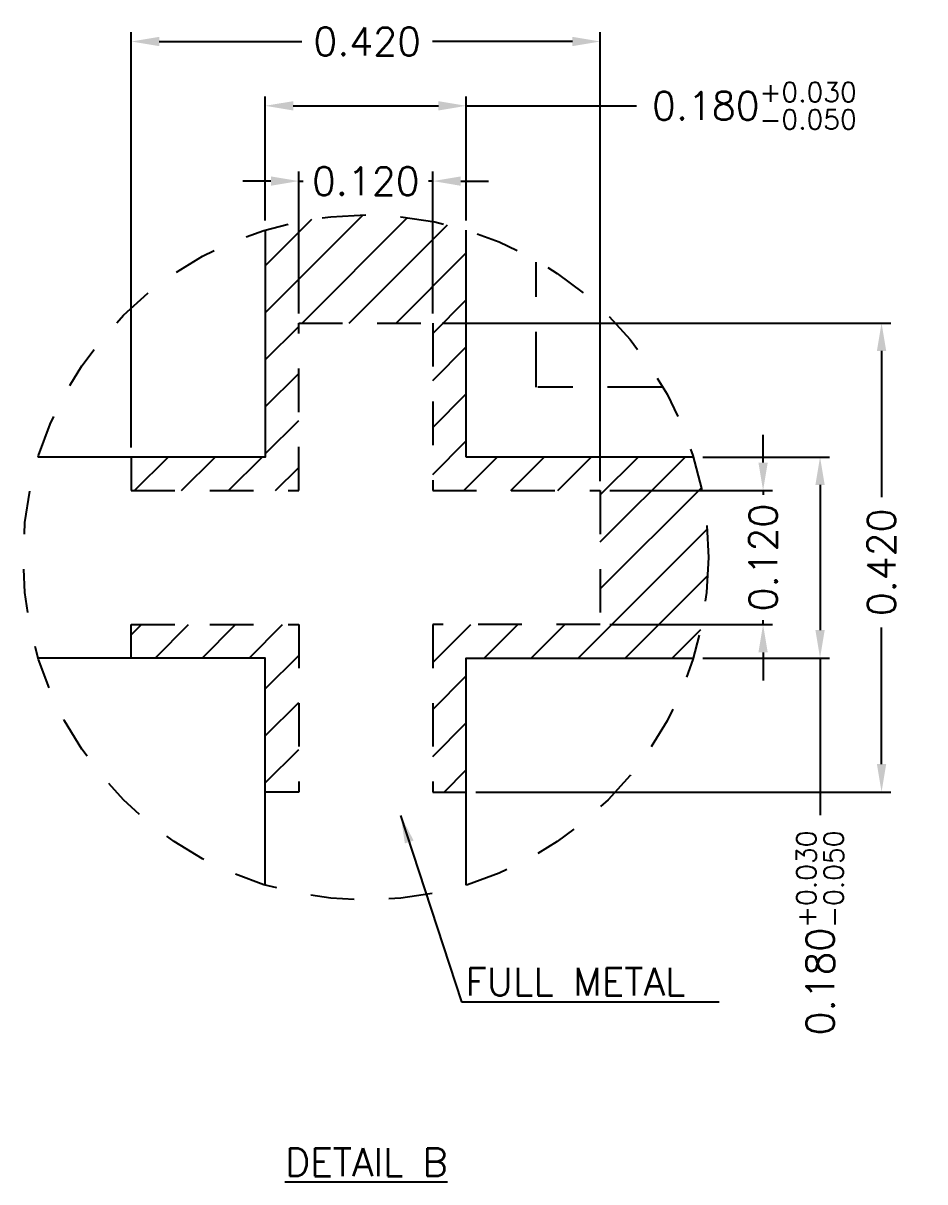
# Model space of a CAD drawing. Extents: x -12.91 to -4.05, y -3.75 to 2.29.
# Drawn here: x -6.631 to -4.048, y -1.45 to 1.87 of the extents above; entities that cross this region are included whole.
import ezdxf

# ---------------------------------------------------------------- set-up
doc = ezdxf.new("R2010")
doc.units = 0
doc.header["$LTSCALE"] = 0.5
doc.header["$PDMODE"] = 98
doc.linetypes.add('HIDDEN', pattern=[0.375, 0.25, -0.125])
doc.linetypes.add('PHANTOM2', pattern=[31.75, 15.875, -3.175, 3.175, -3.175, 3.175, -3.175])
for name, color, linetype in [('1D', 4, 'Continuous'), ('BTM', 7, 'HIDDEN'), ('HEB', 4, 'Continuous'), ('PKG', 1, 'PHANTOM2')]:
    doc.layers.add(name, color=color, linetype=linetype)
doc.styles.add('SIMPLEX', font='simplex.shx')
doc.dimstyles.new('Standard3', dxfattribs={"dimtxt": 0.08, "dimasz": 0.08, "dimexe": 0.027, "dimexo": 0.027, "dimgap": 0.027, "dimtad": 0, "dimdec": 3, "dimlfac": 1.25, "dimrnd": 0.0005, "dimzin": 1, "dimdsep": 46, "dimtxsty": 'SIMPLEX', "dimcen": 0.1905, "dimclrd": 256, "dimclre": 256, "dimclrt": 256, "dimadec": 0, "dimazin": 0, "dimtp": 0.03, "dimtm": 0.05, "dimtfac": 0.8, "dimtdec": 3, "dimtmove": 0, "dimatfit": 3, "dimfxl": 0.05, "dimtolj": 1, "dimtzin": 0, "dimlwd": -1, "dimlwe": -1, "dimarcsym": 0})

# ---------------------------------------------------------------- blocks, each defined once
blk = doc.blocks.new('*D19')
at = {"ltscale": 0.1, "transparency": 16777216}
for p, q in [((420.504, 84.1022), (420.504, 85.2929)), ((420.584, 85.2659), (420.9932, 85.2659)), ((421.768, 85.2659), (421.3672, 85.2659)), ((421.848, 84.0062), (421.848, 85.2929))]:
    blk.add_line(p, q, dxfattribs=at)
for points in [[(420.584, 85.2792), (420.584, 85.2526), (420.504, 85.2659)], [(421.768, 85.2792), (421.768, 85.2526), (421.848, 85.2659)]]:
    blk.add_solid(points, dxfattribs=at)
at = {"layer": 'Defpoints', "color": 0, "ltscale": 0.1, "transparency": 16777216}
for p in [(421.848, 85.2659), (420.504, 84.0752), (421.848, 83.9792)]:
    blk.add_point(p, dxfattribs=at)
at = {"ltscale": 0.1, "transparency": 16777216, "insert": (421.1802, 85.2659), "char_height": 0.08, "attachment_point": 5, "style": 'SIMPLEX'}
blk.add_mtext('\\A1;0.420', dxfattribs=at)
blk = doc.blocks.new('*D20')
at = {"ltscale": 0.1, "transparency": 16777216}
for p, q in [((420.904, 84.8659), (420.824, 84.8659)), ((420.984, 84.4862), (420.984, 84.8929)), ((420.984, 84.8659), (420.9966, 84.8659)), ((421.368, 84.8659), (421.3554, 84.8659)), ((421.368, 84.4862), (421.368, 84.8929)), ((421.448, 84.8659), (421.528, 84.8659))]:
    blk.add_line(p, q, dxfattribs=at)
for points in [[(420.904, 84.8792), (420.904, 84.8525), (420.984, 84.8659)], [(421.448, 84.8792), (421.448, 84.8525), (421.368, 84.8659)]]:
    blk.add_solid(points, dxfattribs=at)
at = {"layer": 'Defpoints', "color": 0, "ltscale": 0.1, "transparency": 16777216}
for p in [(421.368, 84.8659), (420.984, 84.4592), (421.368, 84.4592)]:
    blk.add_point(p, dxfattribs=at)
at = {"ltscale": 0.1, "transparency": 16777216, "insert": (421.176, 84.8659), "char_height": 0.08, "attachment_point": 5, "style": 'SIMPLEX'}
blk.add_mtext('\\A1;0.120', dxfattribs=at)
blk = doc.blocks.new('*D21')
at = {"ltscale": 0.1, "transparency": 16777216}
for p, q in [((420.888, 84.7527), (420.888, 85.1086)), ((421.464, 84.7527), (421.464, 85.1086)), ((420.968, 85.0816), (421.384, 85.0816)), ((421.464, 85.0816), (421.9521, 85.0816))]:
    blk.add_line(p, q, dxfattribs=at)
for points in [[(420.968, 85.0949), (420.968, 85.0682), (420.888, 85.0816)], [(421.384, 85.0949), (421.384, 85.0682), (421.464, 85.0816)]]:
    blk.add_solid(points, dxfattribs=at)
at = {"layer": 'Defpoints', "color": 0, "ltscale": 0.1, "transparency": 16777216}
for p in [(421.464, 85.0816), (420.888, 84.7257), (421.464, 84.7257)]:
    blk.add_point(p, dxfattribs=at)
at = {"ltscale": 0.1, "transparency": 16777216, "insert": (422.2896, 85.0816), "char_height": 0.08, "attachment_point": 5, "style": 'SIMPLEX'}
blk.add_mtext('\\A1;0.180{\\H0.7x;\\S+0.030^ -0.050;}', dxfattribs=at)
blk = doc.blocks.new('*D22')
at = {"ltscale": 0.1, "transparency": 16777216}
for p, q in [((421.395, 84.4592), (422.681, 84.4592)), ((422.654, 84.3792), (422.654, 83.9603)), ((422.654, 83.1952), (422.654, 83.5863)), ((421.491, 83.1152), (422.681, 83.1152))]:
    blk.add_line(p, q, dxfattribs=at)
for points in [[(422.6407, 84.3792), (422.6674, 84.3792), (422.654, 84.4592)], [(422.6407, 83.1952), (422.6674, 83.1952), (422.654, 83.1152)]]:
    blk.add_solid(points, dxfattribs=at)
at = {"layer": 'Defpoints', "color": 0, "ltscale": 0.1, "transparency": 16777216}
for p in [(421.368, 84.4592), (421.464, 83.1152), (422.654, 83.1152)]:
    blk.add_point(p, dxfattribs=at)
at = {"ltscale": 0.1, "transparency": 16777216, "insert": (422.654, 83.7733), "char_height": 0.08, "attachment_point": 5, "rotation": 90, "style": 'SIMPLEX'}
blk.add_mtext('\\A1;0.420', dxfattribs=at)
blk = doc.blocks.new('*D23')
at = {"ltscale": 0.1, "transparency": 16777216}
for p, q in [((422.1415, 84.0752), (422.5048, 84.0752)), ((422.4778, 83.9952), (422.4778, 83.5792)), ((422.1415, 83.4992), (422.5048, 83.4992)), ((422.4778, 83.4992), (422.4778, 83.0488))]:
    blk.add_line(p, q, dxfattribs=at)
for points in [[(422.4644, 83.9952), (422.4911, 83.9952), (422.4778, 84.0752)], [(422.4644, 83.5792), (422.4911, 83.5792), (422.4778, 83.4992)]]:
    blk.add_solid(points, dxfattribs=at)
at = {"layer": 'Defpoints', "color": 0, "ltscale": 0.1, "transparency": 16777216}
for p in [(422.1145, 84.0752), (422.1145, 83.4992), (422.4778, 83.4992)]:
    blk.add_point(p, dxfattribs=at)
at = {"ltscale": 0.1, "transparency": 16777216, "insert": (422.4778, 82.7113), "char_height": 0.08, "attachment_point": 5, "rotation": 90, "style": 'SIMPLEX'}
blk.add_mtext('\\A1;0.180{\\H0.7x;\\S+0.030^ -0.050;}', dxfattribs=at)
blk = doc.blocks.new('*D24')
at = {"ltscale": 0.1, "transparency": 16777216}
for p, q in [((422.3146, 84.0592), (422.3146, 84.1392)), ((421.875, 83.9792), (422.3416, 83.9792)), ((422.3146, 83.9792), (422.3146, 83.9666)), ((422.3146, 83.5952), (422.3146, 83.6078)), ((421.875, 83.5952), (422.3416, 83.5952)), ((422.3146, 83.5152), (422.3146, 83.4352))]:
    blk.add_line(p, q, dxfattribs=at)
for points in [[(422.3012, 84.0592), (422.3279, 84.0592), (422.3146, 83.9792)], [(422.3012, 83.5152), (422.3279, 83.5152), (422.3146, 83.5952)]]:
    blk.add_solid(points, dxfattribs=at)
at = {"layer": 'Defpoints', "color": 0, "ltscale": 0.1, "transparency": 16777216}
for p in [(421.848, 83.9792), (421.848, 83.5952), (422.3146, 83.5952)]:
    blk.add_point(p, dxfattribs=at)
at = {"ltscale": 0.1, "transparency": 16777216, "insert": (422.3146, 83.7872), "char_height": 0.08, "attachment_point": 5, "rotation": 90, "style": 'SIMPLEX'}
blk.add_mtext('\\A1;0.120', dxfattribs=at)

msp = doc.modelspace()

# ---------------------------------------------------------------- hatches: boundary and pattern name
at = {"layer": 'HEB', "ltscale": 0.1}
h = msp.add_hatch(dxfattribs=at)
h.set_pattern_fill('ANSI31', color=256, scale=0.03)
h.set_pattern_definition([(45, (-20.23743, -1.13661), (-0.0673519, 0.0673519), [])])
h.paths.add_polyline_path([(-5.4577, 1.01072), (-5.4577, 0.53072), (-4.9777, 0.53072), (-4.9777, 0.14672), (-5.4577, 0.14672), (-5.4577, -0.33328), (-5.3617, -0.33328), (-5.3617, 0.05072), (-4.7112, 0.05072, 0.0745756), (-4.66801, 0.33872, 0.0745756), (-4.7112, 0.62672), (-5.3617, 0.62672), (-5.3617, 1.27722, 0.1499853), (-5.9377, 1.27722), (-5.9377, 0.62672), (-6.3217, 0.62672), (-6.3217, 0.53072), (-5.8417, 0.53072), (-5.8417, 1.01072)])
h.paths.add_polyline_path([(-5.9377, 0.05072), (-5.9377, -0.33328), (-5.8417, -0.33328), (-5.8417, 0.14672), (-6.3217, 0.14672), (-6.3217, 0.05072)], flags=17)

# ---------------------------------------------------------------- linework, layer by layer
at = {"ltscale": 0.1}
for p, q in [((-5.3617, 0.62672), (-5.3617, 1.27722)), ((-4.7112, 0.62672), (-5.3617, 0.62672))]:
    msp.add_line(p, q, dxfattribs=at)
for points in [[(-5.9377, 1.27722), (-5.9377, 0.62672), (-6.5882, 0.62672)], [(-5.9377, -0.59978), (-5.9377, 0.05072), (-6.5882, 0.05072)], [(-5.3617, -0.59978), (-5.3617, 0.05072), (-4.7112, 0.05072)]]:
    msp.add_lwpolyline(points, dxfattribs=at)
at = {"layer": 'BTM'}
for points in [[(-6.3217, 0.62672), (-6.3217, 0.53072), (-5.8417, 0.53072), (-5.8417, 1.01072), (-5.4577, 1.01072), (-5.4577, 0.53072), (-4.9777, 0.53072), (-4.9777, 0.14672), (-5.4577, 0.14672), (-5.4577, -0.33328), (-5.3617, -0.33328)], [(-6.3217, 0.05072), (-6.3217, 0.14672), (-5.8417, 0.14672), (-5.8417, -0.33328), (-5.9377, -0.33328)]]:
    msp.add_lwpolyline(points, dxfattribs=at)
msp.add_circle((-5.6497, 0.33872), 0.98169, dxfattribs=at)
at = {"layer": 'PKG', "ltscale": 0.02}
msp.add_lwpolyline([(-4.79789, 0.82672), (-5.1617, 0.82672), (-5.1617, 1.19053)], dxfattribs=at)

# ---------------------------------------------------------------- texts
at = {"layer": '1D', "ltscale": 0.1, "char_height": 0.08, "width": 0.7819107, "attachment_point": 1, "style": 'SIMPLEX'}
for s, insert in [('FULL METAL', (-5.36463, -0.83675)), ('{\\LDETAIL B}', (-5.88137, -1.3543))]:
    msp.add_mtext(s, dxfattribs=dict(at, insert=insert))

# ---------------------------------------------------------------- dimensions: what is measured, and where the dimension line sits
at = {"ltscale": 0.1}
for base, p1, p2, text, picture, middle in [((-4.9777, 1.81746), (-6.3217, 0.62672), (-4.9777, 0.53072), '0.420', '*D19', (-5.64547, 1.81746)), ((-5.3617, 1.63313), (-5.9377, 1.27722), (-5.3617, 1.27722), '0.180{\\H0.7x;\\S+0.030^ -0.050;}', '*D21', (-4.53615, 1.63313))]:
    dim = msp.add_linear_dim(base=base, p1=p1, p2=p2, text=text, dimstyle='Standard3', dxfattribs=at)
    dim.commit()
    dim.dimension.update_dxf_attribs({"geometry": picture, "text_midpoint": middle, "dimtype": 128, "insert": (-426.8257, -83.44845)})
dim = msp.add_linear_dim(base=(-5.4577, 1.41742), p1=(-5.8417, 1.01072), p2=(-5.4577, 1.01072), text='0.120', dimstyle='Standard3', dxfattribs=at)
dim.commit()
dim.dimension.update_dxf_attribs({"geometry": '*D20', "text_midpoint": (-5.6497, 1.41742), "insert": (-426.8257, -83.44845)})
for base, p1, p2, text, picture, middle in [((-4.17167, -0.33328), (-5.4577, 1.01072), (-5.3617, -0.33328), '0.420', '*D22', (-4.17167, 0.32486)), ((-4.34793, 0.05072), (-4.7112, 0.62672), (-4.7112, 0.05072), '0.180{\\H0.7x;\\S+0.030^ -0.050;}', '*D23', (-4.34793, -0.73714))]:
    dim = msp.add_linear_dim(base=base, p1=p1, p2=p2, angle=90, text=text, dimstyle='Standard3', dxfattribs=at)
    dim.commit()
    dim.dimension.update_dxf_attribs({"geometry": picture, "text_midpoint": middle, "dimtype": 128, "insert": (-426.8257, -83.44845)})
dim = msp.add_linear_dim(base=(-4.51115, 0.14672), p1=(-4.9777, 0.53072), p2=(-4.9777, 0.14672), angle=90, text='0.120', dimstyle='Standard3', dxfattribs=at)
dim.commit()
dim.dimension.update_dxf_attribs({"geometry": '*D24', "text_midpoint": (-4.51115, 0.33872), "insert": (-426.8257, -83.44845)})

# ---------------------------------------------------------------- leaders
at = {"color": 1, "ltscale": 0.1}
msp.add_leader([(-5.54997, -0.40037), (-5.37508, -0.9342), (-4.6371, -0.9342)], dimstyle='Standard3', override={"dimgap": 0.027, "dimtad": 0}, dxfattribs=at)

doc.saveas('drawing.dxf')
